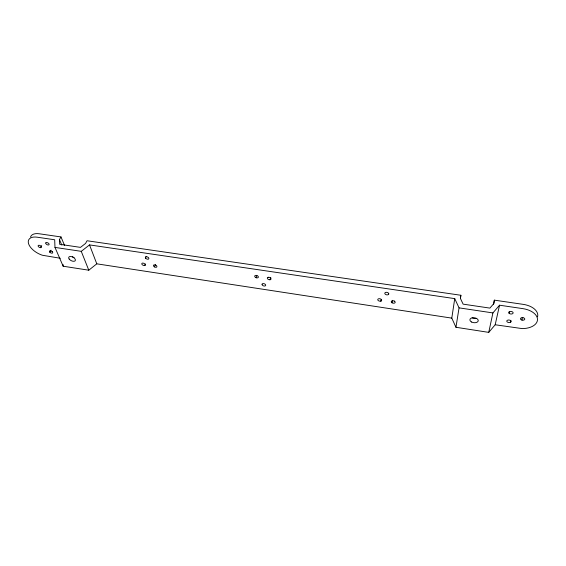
<?xml version="1.0" encoding="UTF-8"?>
<svg xmlns="http://www.w3.org/2000/svg" width="566" height="566" viewBox="0 0 566 566"><rect width="100%" height="100%" fill="white"/><g stroke="black" fill="none" stroke-linecap="round" stroke-linejoin="round"><path stroke-width="0.85" d="M522.022 320.101L522.234 317.554M510.702 322.019L510.857 320.328M509.117 313.239L509.28 311.541M537.544 316.868A17.044 10.075 5.2 0 0 523.253 304.366L494.344 300.15L493.984 303.376L489.894 308.109L463.115 304.14L460.427 298.445L460.887 295.268L87.037 240.748L85.579 243.422L80.485 247.377L59.678 244.293L59.472 239.588L60.987 236.942L39.231 233.772A14.447 7.627 28.6 0 0 30.536 236.991M495.186 324.764L522.177 328.598A17.114 10.054 5.3 0 0 537.488 319.712A17.114 10.054 5.3 0 0 522.899 308.64L499.53 305.208L495.186 324.764L488.748 332.376L455.955 327.275L451.795 318.127L454.739 298.629L89.527 244.901L81.263 251.339L54.98 247.406L54.69 239.772L37.179 237.196A14.504 7.599 28.5 0 0 28.519 243.557A14.504 7.599 28.5 0 0 42.386 255.252L60.3 258.252M460.476 297.822L460.887 295.268M455.955 327.275L459.054 307.862L454.739 298.629M391.997 302.753L392.507 300.348M493.439 304.409L494.344 300.15M488.748 332.376L492.915 312.927L499.53 305.208M380.84 301.07L381.201 299.471M270.017 279.738L270.789 277.453M256.009 277.644L256.815 275.373M154.44 266.862L155.438 264.704M144.811 265.404L145.483 263.975M145.49 257.884L146.177 256.448M49.829 252.21L51.011 250.158M40.526 247.667L40.717 247.682A1.825 0.955 28.5 0 0 41.36 246.712A1.825 0.955 28.5 0 0 39.677 245.389L39.245 245.29A1.825 0.955 28.5 0 0 38.212 246.238A1.825 0.955 28.5 0 0 40.328 247.66L41.728 245.623M54.98 247.406L63.151 266.218L88.791 270.201L96.786 263.827L451.795 318.127M459.054 307.862L492.915 312.927M59.472 239.588L61.8 245.092M60.987 236.942L64.623 245.602M81.263 251.339L88.791 270.201M89.527 244.901L96.786 263.827M63.074 264.534L63.151 266.218M74.082 257.537A3.665 1.967 27.4 0 1 72.384 256.709M476.282 318.425A4.195 2.497 7.5 0 1 472.15 317.802M262.079 284.245L262.065 284.542A1.875 1.125 19 0 0 264.039 286.007A1.875 1.125 19 0 0 265.673 285.087L265.567 284.769A1.875 1.125 19 0 0 263.699 283.623A1.875 1.125 19 0 0 262.079 284.245M45.789 242.963L45.761 243.224A1.84 0.969 28.5 0 0 47.098 244.682A1.84 0.969 28.5 0 0 48.938 244.781L49.079 244.569A1.84 0.969 28.5 0 0 47.77 242.842A1.84 0.969 28.5 0 0 45.789 242.963M388.764 293.881L388.679 294.193A2.002 1.231 12.1 0 1 386.727 294.829A2.002 1.231 12.1 0 1 384.866 293.627L384.809 293.294A2.002 1.231 12.1 0 1 386.84 292.346A2.002 1.231 12.1 0 1 388.764 293.881M510.843 321.891L510.56 322.153A2.123 1.245 5.9 0 1 507.596 322.16A2.123 1.245 5.9 0 1 507.228 320.384L507.624 320.186A2.123 1.245 5.9 0 1 510.199 320.37A2.123 1.245 5.9 0 1 510.843 321.891M144.953 265.334L144.663 265.475A1.832 1.04 24.8 0 1 142.236 264.69A1.832 1.04 24.8 0 1 142.335 263.162L142.703 263.098A1.832 1.04 24.8 0 1 144.769 263.94A1.832 1.04 24.8 0 1 144.953 265.334M268.114 277.319L267.76 277.46A1.903 1.153 18.8 0 0 267.668 278.889A1.903 1.153 18.8 0 0 269.805 279.767L270.23 279.71A1.903 1.153 18.8 0 0 270.675 278.139A1.903 1.153 18.8 0 0 268.114 277.319M381.045 301.006L380.635 301.133A1.974 1.203 12.5 0 1 377.996 300.291A1.974 1.203 12.5 0 1 378.767 298.742L379.234 298.685A1.974 1.203 12.5 0 1 381.406 299.584A1.974 1.203 12.5 0 1 381.045 301.006M522.942 317.696L522.383 317.66A2.151 1.266 5.2 0 0 520.494 318.616A2.151 1.266 5.2 0 0 521.753 320.038L522.291 320.165A2.151 1.266 5.2 0 0 524.746 319.252A2.151 1.266 5.2 0 0 522.942 317.696M155.721 265.171L155.275 264.994A1.84 1.047 24.3 0 0 153.535 265.263A1.84 1.047 24.3 0 0 154.235 266.742L154.645 266.982A1.84 1.047 24.3 0 0 156.824 266.89A1.84 1.047 24.3 0 0 155.721 265.171M256.235 277.736L255.782 277.545A1.896 1.146 19.5 0 1 254.863 275.784A1.896 1.146 19.5 0 1 257.282 275.706L257.686 275.953A1.896 1.146 19.5 0 1 258.195 277.474A1.896 1.146 19.5 0 1 256.235 277.736M394.276 301.077L393.809 300.879A1.988 1.21 11.8 0 0 391.566 301.112A1.988 1.21 11.8 0 0 391.799 302.626L392.196 302.881A1.988 1.21 11.8 0 0 394.898 302.838A1.988 1.21 11.8 0 0 394.276 301.077M52.185 251.601L51.824 251.325A1.811 0.955 28.1 0 0 49.836 250.844A1.811 0.955 28.1 0 0 49.688 252.054L49.971 252.365A1.811 0.955 28.1 0 0 52.313 253.115A1.811 0.955 28.1 0 0 52.185 251.601M509.258 313.387L508.983 313.083A2.151 1.281 5.6 0 1 510.171 311.491A2.151 1.281 5.6 0 1 512.966 312.382L513.1 312.715A2.151 1.281 5.6 0 1 511.77 313.967A2.151 1.281 5.6 0 1 509.258 313.387M145.568 258.046L145.412 257.721A1.854 1.061 24.9 0 1 146.743 256.759A1.854 1.061 24.9 0 1 148.816 258.23L148.851 258.535A1.854 1.061 24.9 0 1 147.485 259.193A1.854 1.061 24.9 0 1 145.568 258.046M69.158 259.016A3.679 1.96 27.3 0 0 75.03 260.919A3.679 1.96 27.3 0 0 71.932 256.731A3.679 1.96 27.3 0 0 69.158 259.016M471.577 322.019A4.217 2.49 7.7 0 0 478.235 320.865A4.217 2.49 7.7 0 0 472.398 317.781A4.217 2.49 7.7 0 0 471.577 322.019"/></g></svg>
